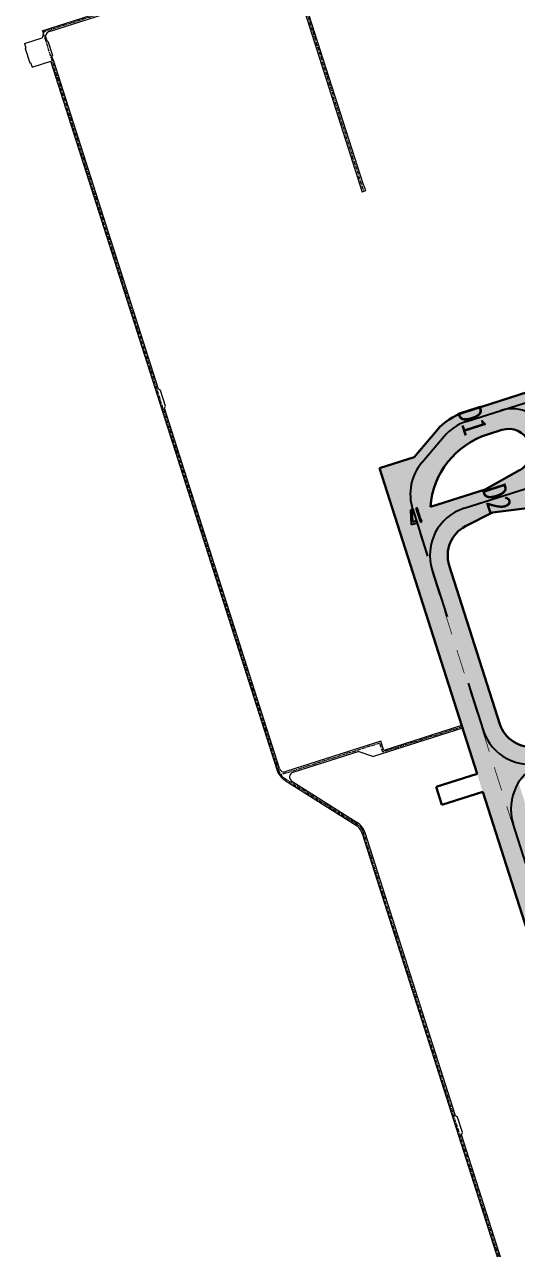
# Model space of a CAD drawing. Header units: millimetres. Extents: x 7502 to 11404, y 5706 to 12222.
# Drawn here: x 7502 to 8102, y 9155 to 10648 of the extents above; entities that cross this region are included whole.
import ezdxf
from ezdxf.enums import TextEntityAlignment as Align

# ---------------------------------------------------------------- set-up
doc = ezdxf.new("R2010")
doc.units = ezdxf.units.MM
doc.header["$LTSCALE"] = 0.5
doc.linetypes.add('CENTER', pattern=[50.8, 31.75, -6.35, 6.35, -6.35])
doc.linetypes.add('HIDDEN', pattern=[0.375, 0.25, -0.125])
for name, color, linetype in [('MapLayer_Runway', 7, 'Continuous'), ('MapLayer_Runway CenterLiners', 7, 'Continuous'), ('MapLayer_RwyContour', 7, 'Continuous'), ('MapLayer_Taxiway', 7, 'Continuous'), ('MapLayer_Taxiway CenterLines', 7, 'Continuous'), ('MapLayer_TwyContour', 7, 'Continuous'), ('MapLayer_WcRoads', 6, 'Continuous')]:
    doc.layers.add(name, color=color, linetype=linetype)
doc.styles.add('\\M+5BADA\\M+5CCE5', font='simhei.ttf', dxfattribs={"width": 0.8})

msp = doc.modelspace()

# ---------------------------------------------------------------- hatches: boundary and pattern name
at = {"layer": 'MapLayer_Runway'}
for points in [[(7980.9, 10039.7), (7980, 10042.5), (7975.6, 10041.1), (7974.8, 10056.7), (7973.3, 10056.2), (7974.2, 10037.6)], [(7985, 10041), (7986.5, 10041.5), (7986.9, 10042.2), (7986.1, 10044.5), (7985.6, 10044.3), (7981, 10058.6), (7979.5, 10058.1)]]:
    msp.add_hatch(color=256, dxfattribs=at).paths.add_polyline_path(points)
at = {"layer": 'MapLayer_Taxiway'}
h = msp.add_hatch(color=6, dxfattribs=at)
h.dxf.hatch_style = 1
h.paths.add_polyline_path([(8202.3, 10215.3), (8196.6, 10233), (8146.4, 10209.5), (8037.9, 10174.9, 0.140565), (8005.1, 10153), (7977.8, 10120.9), (7982.1, 10107.4, -0.033988), (7987, 10113.9), (8013.8, 10145.6, -0.122933), (8037.4, 10162.6, -0.017332), (8041.4, 10164), (8093.6, 10180.6)])
h = msp.add_hatch(color=6, dxfattribs=at)
h.dxf.hatch_style = 1
h.paths.add_polyline_path([(8148.5, 10044.3), (8186.5, 9963.6), (8203.3, 9911.2), (8219, 9823.4, -0.324686), (8205.7, 9795.9), (8162.4, 9772.8), (8125.8, 9767.4, -0.36702), (8081.9, 9794.8), (8096.2, 9749.9, 0.175391), (8137, 9748.4), (8166.6, 9757.8), (8212.4, 9772.4, 0.0611), (8222.3, 9777, 0.344397), (8241.6, 9829), (8170.1, 10052.9, 0.344397), (8124.3, 10084.1, 0.0611), (8113.6, 10082), (8067.8, 10067.4), (8038.2, 10058, 0.175391), (8005.9, 10033.1), (8020.2, 9988.2, -0.36702), (8040.1, 10036), (8073, 10052.8), (8121.7, 10059, -0.324686)])
h.paths.add_polyline_path([(8156.4, 10095.7), (8142.8, 10138.6, -0.344397), (8123.5, 10086.6, -0.0611), (8113.6, 10082), (8124, 10085.4)])
h.paths.add_polyline_path([(8170.1, 10052.9), (8156.4, 10095.7), (8124, 10085.4), (8113.6, 10082, -0.0611), (8124.3, 10084.1, -0.344397)], flags=17)
h.paths.add_polyline_path([(8194.6, 10107.9), (8156.4, 10095.7), (8168.6, 10057.6, -0.414214)], flags=17)
h.paths.add_polyline_path([(8194.6, 10107.9, -0.414214), (8144.3, 10133.8), (8156.4, 10095.7)])
h.paths.add_polyline_path([(8139.7, 10148.1), (8138.2, 10152.9, -0.414214), (8164.1, 10203.1), (8093.6, 10180.6), (8083.2, 10177.3, -0.0611), (8093.9, 10179.3, -0.344397)])
h.paths.add_polyline_path([(8238, 9971.7, -0.414214), (8187.8, 9997.6), (8212.1, 9921.4, -0.414214)])
h.paths.add_polyline_path([(8238, 9971.7, 0.414215), (8264, 10021.9), (8244.8, 10081.9, 1), (8168.6, 10057.6), (8187.8, 9997.6, 0.414214)])
h.paths.add_polyline_path([(8209.3, 10013), (8198.7, 10034.1), (8195.1, 10057.5, -0.854765), (8223.3, 10066.5), (8233.9, 10045.4), (8237.5, 10022, -0.854765)], flags=16)
h.paths.add_polyline_path([(8194.6, 10107.9, 0.414214), (8220.5, 10158.2), (8214.4, 10177.2, 1), (8138.2, 10152.9), (8139.7, 10148.1), (8144.3, 10133.8, 0.414214)])
h.paths.add_polyline_path([(8175.5, 10167.4, -1), (8183.2, 10143.6, -1)], flags=16)
h.paths.add_polyline_path([(8265.7, 9885, -0.414213), (8215.4, 9910.9), (8239.8, 9834.6, -0.414669)])
h = msp.add_hatch(color=6, dxfattribs=at)
h.dxf.hatch_style = 1
h.paths.add_polyline_path([(8066.7, 10147.9), (8084.4, 10153.6, -0.904329), (8105.8, 10104.3), (8064.1, 10080.9), (7997.4, 10059.7), (8005.9, 10033.1, -0.175391), (8038.2, 10058), (8067.8, 10067.4), (8113.6, 10082, 0.0611), (8123.5, 10086.6, 0.344397), (8142.8, 10138.6), (8139.7, 10148.1, 0.344397), (8093.9, 10179.3, 0.0611), (8083.2, 10177.3), (8041.4, 10164, 0.017332), (8037.4, 10162.6, 0.122933), (8013.8, 10145.6), (7987, 10113.9, 0.033988), (7982.1, 10107.4), (7997.4, 10059.7, -0.306931)])
h = msp.add_hatch(color=6, dxfattribs=at)
h.dxf.hatch_style = 1
h.paths.add_polyline_path([(8137, 9748.4, -0.175391), (8096.2, 9749.9), (8104.7, 9723.5, -0.175391)])

# ---------------------------------------------------------------- linework, layer by layer
at = {"layer": 'MapLayer_Runway'}
for p, q in [((7974.8, 10056.7), (7973.3, 10056.2)), ((7974.2, 10037.6), (7973.3, 10056.2)), ((7975.6, 10041.1), (7974.8, 10056.7)), ((7981, 10058.6), (7979.5, 10058.1)), ((7979.5, 10058.1), (7985, 10041)), ((7985.6, 10044.3), (7981, 10058.6)), ((7980.9, 10039.7), (7974.2, 10037.6)), ((7980, 10042.5), (7975.6, 10041.1)), ((7980.9, 10039.7), (7980, 10042.5)), ((7985, 10041), (7986.5, 10041.5)), ((7986.1, 10044.5), (7985.6, 10044.3)), ((7986.9, 10042.2), (7986.1, 10044.5)), ((7986.5, 10041.5), (7986.9, 10042.2))]:
    msp.add_line(p, q, dxfattribs=at)
at = {"layer": 'MapLayer_Runway', "color": 6, "lineweight": -2, "const_width": 45}
msp.add_lwpolyline([(7956.5, 10113.8), (9054, 6674.7)], dxfattribs=at)
at = {"layer": 'MapLayer_Runway CenterLiners', "const_width": 0.9}
for points in [[(7983.9, 10028), (7993, 9999.5)], [(7999.1, 9980.4), (8008.2, 9951.8)], [(8014.3, 9932.8), (8023.4, 9904.2)], [(8029.5, 9885.1), (8038.6, 9856.6)], [(8044.7, 9837.5), (8053.8, 9808.9)], [(8059.9, 9789.9), (8069, 9761.3)], [(8075.1, 9742.2), (8084.2, 9713.7)], [(8090.3, 9694.6), (8099.4, 9666)]]:
    msp.add_lwpolyline(points, dxfattribs=at)
at = {"layer": 'MapLayer_RwyContour', "lineweight": 30}
for p, q in [((7935.1, 10106.9), (7977.4, 10120.5)), ((8054.1, 9734), (7935.1, 10106.9)), ((8020.2, 9988.2), (8081.9, 9794.8)), ((8004.1, 9718), (8054.1, 9734)), ((8011.1, 9696.1), (8004.1, 9718)), ((8061.1, 9712.1), (8011.1, 9696.1)), ((8821, 7330.9), (8061.1, 9712.1))]:
    msp.add_line(p, q, dxfattribs=at)
at = {"layer": 'MapLayer_Taxiway', "color": 6, "lineweight": -2, "const_width": 23}
for points in [[(9885.7, 10306.5), (8079, 9729.9)], [(8267.5, 10236.2), (8037.4, 10162.6)], [(8518.5, 10211.3), (7979.7, 10040.1)], [(8013.8, 10145.6), (7987, 10113.9)]]:
    msp.add_lwpolyline(points, dxfattribs=at)
for points in [[(8037.4, 10162.6, 0.122933), (8013.8, 10145.6)], [(7987, 10113.9, 0.258593), (7975.6, 10056.9)]]:
    msp.add_lwpolyline(points, format="xyb", dxfattribs=at)
at = {"layer": 'MapLayer_Taxiway CenterLines', "ltscale": 0.3}
for p, q in [((8041.4, 10164), (8240.4, 10227.5)), ((8038.2, 10058), (8395.1, 10171.9)), ((8013.8, 10145.6), (7987, 10113.9)), ((7975.6, 10056.9), (7993.8, 9999.7)), ((7999.3, 9982.6), (8017.5, 9925.4)), ((8043.4, 9844.5), (8061.6, 9787.3)), ((8116.4, 9615.8), (8098.1, 9673))]:
    msp.add_line(p, q, dxfattribs=at)
for centre, radius, start, end in [((8096.9, 10134.4), 45, 17.7, 107.7), ((8059.6, 10106.8), 60, 107.7, 139.7054), ((8032.7, 10075.1), 60, 139.7054, 197.7), ((8056.5, 10000.8), 60, 107.7, 197.7), ((8118.8, 9805.5), 60, 197.7, 287.7), ((8155.3, 9691.2), 60, 107.7, 197.7)]:
    msp.add_arc(centre, radius, start, end, dxfattribs=at)
at = {"layer": 'MapLayer_TwyContour', "lineweight": 30}
for p, q in [((8037.9, 10174.9), (8146.4, 10209.5)), ((8084.4, 10153.6), (8066.8, 10147.9)), ((7977.4, 10120.5), (8005.1, 10153)), ((8064.1, 10080.9), (8105.8, 10104.3)), ((7997.4, 10059.7), (8064.1, 10080.9)), ((8073, 10052.8), (8040.1, 10036)), ((8121.7, 10059), (8073, 10052.8))]:
    msp.add_line(p, q, dxfattribs=at)
for centre, radius, start, end in [((8059.6, 10106.8), 71.5, 107.7, 139.7054), ((8092.7, 10127.8), 27, 299.2042, 107.7), ((8097.1, 10052.7), 100, 107.6672, 175.9844), ((8058.3, 10000.4), 40, 117.0834, 197.7), ((8120, 9807), 40, 197.7, 278.3166)]:
    msp.add_arc(centre, radius, start, end, dxfattribs=at)
at = {"layer": 'MapLayer_WcRoads', "linetype": 'CENTER', "lineweight": 0, "ltscale": 0.25}
for p, q in [((7701.2, 11116.9), (7915.8, 10444.4)), ((7524.6, 10639.1), (7705.6, 10696.9)), ((7814.1, 9731.8), (7524.6, 10639.1)), ((8035.8, 9791.4), (7939, 9760.5)), ((7935.5, 9771.5), (7813.9, 9732.6)), ((7939, 9760.5), (7935.5, 9771.5)), ((7814.1, 9731.8), (7913.4, 9669)), ((8758.2, 7022.1), (7913.4, 9669))]:
    msp.add_line(p, q, dxfattribs=at)
at = {"layer": 'MapLayer_WcRoads', "lineweight": 0, "ltscale": 0.25}
for p, q in [((7523.5, 10640.6), (7684.3, 10691.9)), ((7832.8, 10698.7), (7914.1, 10443.8)), ((7836.1, 10699.8), (7914.6, 10454)), ((7533.6, 10640.1), (7685.4, 10688.6)), ((7502.1, 10625), (7523.7, 10631.9)), ((7527.8, 10633.2), (7527.4, 10633.1)), ((7527.8, 10633.2), (7529.6, 10627.5)), ((7502.1, 10625), (7503.9, 10619.3)), ((7502.9, 10619), (7503.9, 10619.3)), ((7502.9, 10619), (7508.5, 10601.5)), ((7529.6, 10627.5), (7530.6, 10627.8)), ((7530.6, 10627.8), (7536.1, 10610.3)), ((7508.5, 10601.5), (7509.4, 10601.8)), ((7509.4, 10601.8), (7511.3, 10596.1)), ((7511.3, 10596.1), (7534.1, 10603.4)), ((7810.1, 9738.8), (7534.1, 10603.4)), ((7535.2, 10610), (7536.1, 10610.3)), ((7535.2, 10610), (7537, 10604.3)), ((7537.5, 10604.5), (7537, 10604.3)), ((7665.6, 10203.1), (7537.5, 10604.5)), ((7914.6, 10454), (7916.8, 10449.5)), ((7918.2, 10445.1), (7914.1, 10443.8)), ((7916.8, 10449.5), (7918.2, 10445.1)), ((7668.1, 10201.8), (7665.6, 10203.1)), ((7674.2, 10182.7), (7668.1, 10201.8)), ((7672.9, 10180.2), (7674.2, 10182.7)), ((7813.2, 9740.5), (7672.9, 10180.2)), ((8036.3, 9789.7), (7927.7, 9755)), ((8035.2, 9793), (7940.2, 9762.7)), ((7936.7, 9773.7), (7820.7, 9736.7)), ((7940.2, 9762.7), (7936.7, 9773.7)), ((7909.9, 9761.4), (7829.6, 9735.8)), ((7909.9, 9761.4), (7927.7, 9755)), ((7819.9, 9726.1), (7905.8, 9671.8)), ((7828.2, 9725), (7907.7, 9674.7)), ((8335.5, 8340.6), (7914.2, 9661)), ((8027.7, 9316.7), (7917.5, 9662)), ((8030.2, 9315.4), (8027.7, 9316.7)), ((8036.3, 9296.4), (8030.2, 9315.4)), ((8035, 9293.8), (8036.3, 9296.4)), ((8149.3, 8935.6), (8035, 9293.8))]:
    msp.add_line(p, q, dxfattribs=at)
msp.add_lwpolyline([(7524.7, 10639.9), (7523.8, 10639.6)], dxfattribs=at)
for centre, radius, start, end in [((7536.4, 10631.4), 12.7, 146.3458, 177.6215), ((7525, 10639), 1, 326.3458, 107.7), ((7536.4, 10631.4), 9.2, 107.7, 169.4114), ((7832.4, 9746), 23.5, 197.7, 237.6929), ((7818.9, 9742.4), 6, 197.7, 287.7), ((7831.4, 9730.1), 6, 107.7, 237.6929), ((7895.1, 9654.9), 20, 17.7, 57.6929), ((7895.1, 9654.9), 23.5, 17.7, 57.6929)]:
    msp.add_arc(centre, radius, start, end, dxfattribs=at)
at = {"layer": 'MapLayer_WcRoads', "linetype": 'CENTER', "lineweight": 0, "ltscale": 0.25}
for centre, start, end in [((7832.4, 9746), 197.7, 237.6929), ((7895.1, 9654.9), 17.7, 57.6929)]:
    msp.add_arc(centre, 21.8, start, end, dxfattribs=at)

# ---------------------------------------------------------------- texts
at = {"layer": 'MapLayer_Taxiway', "color": 0, "linetype": 'HIDDEN', "style": '\\M+5BADA\\M+5CCE5', "width": 0.8}
for s, p in [('D1', (8048.6, 10165.1)), ('D2', (8078.8, 10070.3))]:
    msp.add_text(s, height=30, rotation=287.7, dxfattribs=at).set_placement(p, align=Align.MIDDLE_CENTER)

doc.saveas('drawing.dxf')
